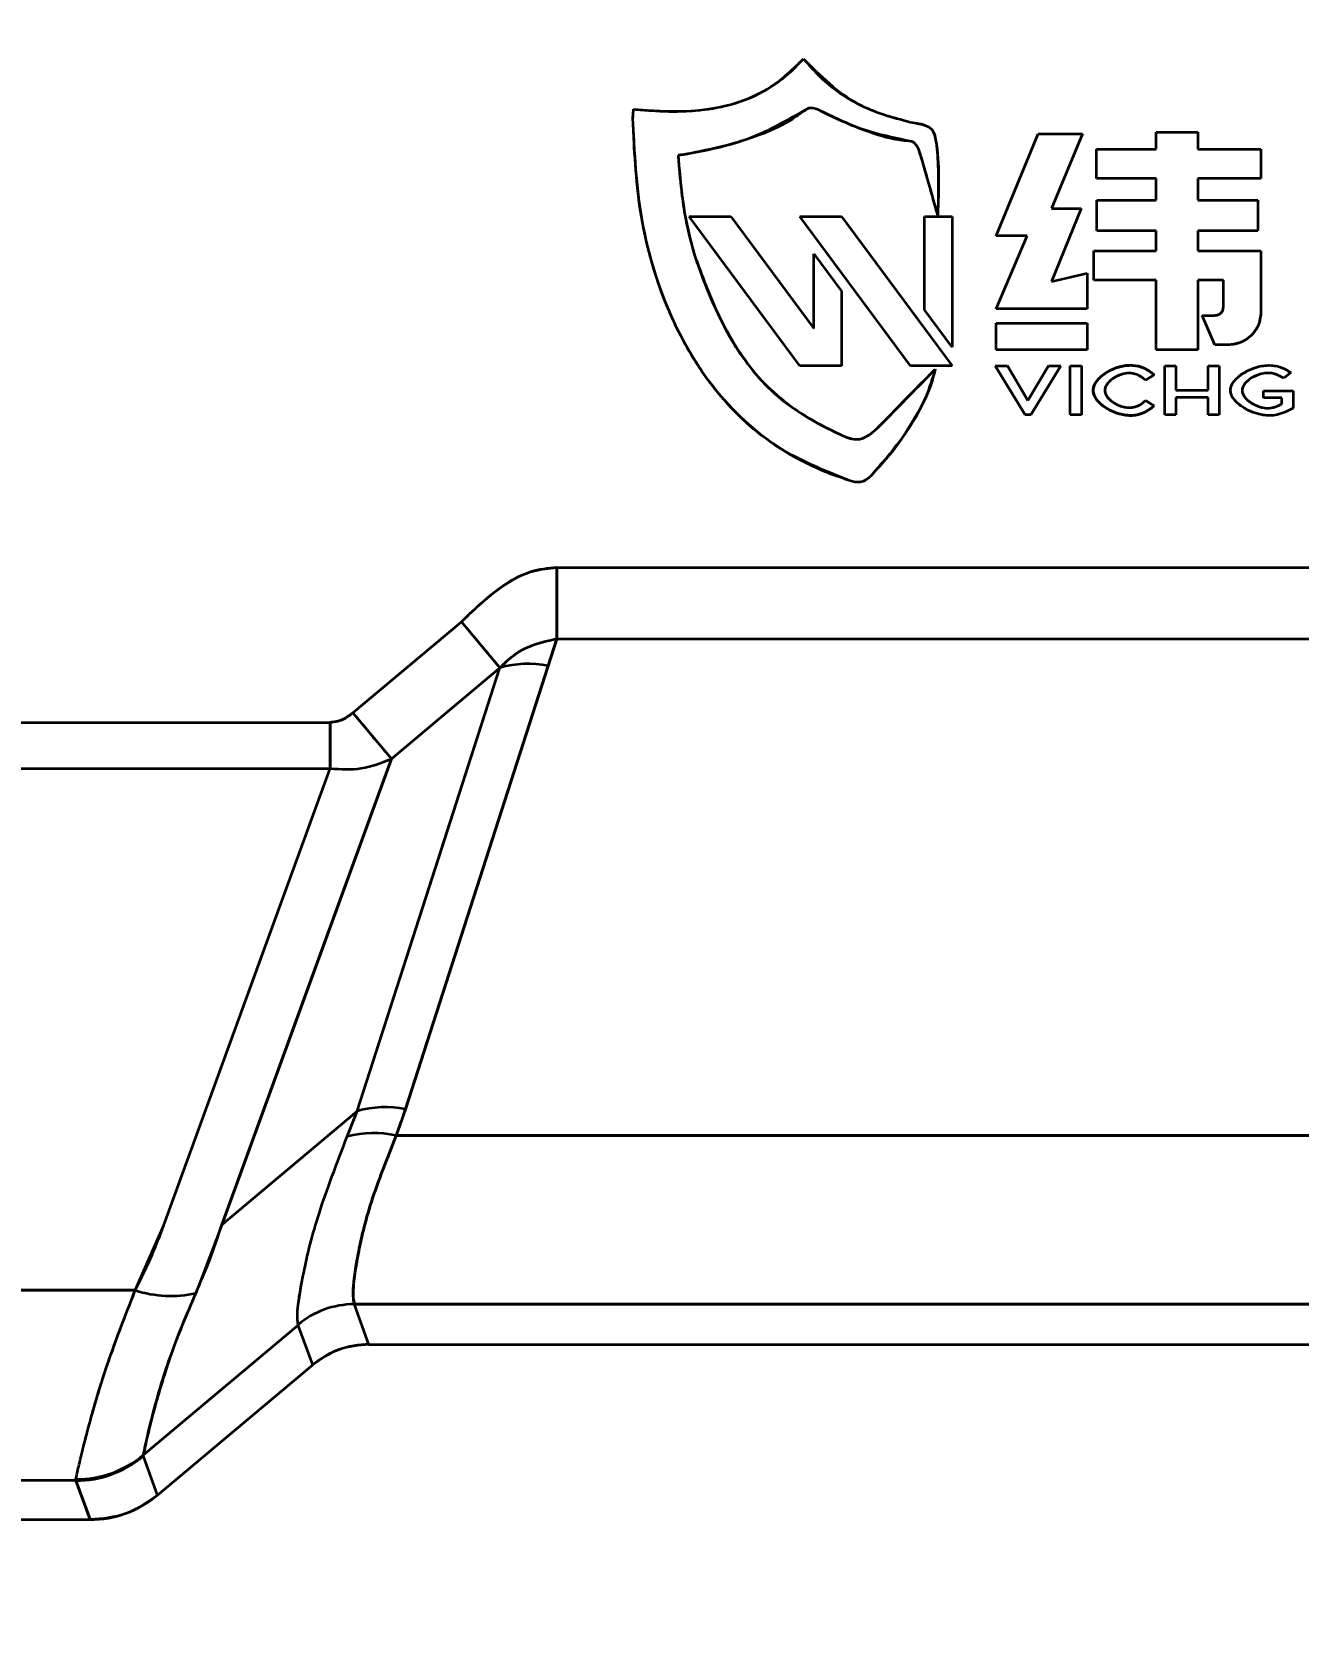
# Model space of a CAD drawing. Header units: millimetres. Extents: x 0 to 420, y 0 to 297.
# Drawn here: x 327.0758 to 327.4371, y 150.7741 to 151.2288 of the extents above; entities that cross this region are included whole.
import ezdxf

# ---------------------------------------------------------------- set-up
doc = ezdxf.new("R2010")
doc.units = ezdxf.units.MM
doc.layers.add('尺寸线层', color=150, linetype='Continuous')
doc.styles.add('SLDTEXTSTYLE2', font='TXT', dxfattribs={"width": 0.7})
doc.dimstyles.new('SLDDIMSTYLE0', dxfattribs={"dimtxt": 3.5, "dimasz": 3.302, "dimexe": 0, "dimexo": 0.0625, "dimgap": 0.875, "dimtad": 1, "dimdec": 1, "dimlfac": 100, "dimrnd": 1e-09, "dimzin": 12, "dimdsep": 46, "dimtxsty": 'SLDTEXTSTYLE2', "dimsah": 1, "dimcen": 0.09, "dimadec": 0, "dimazin": 3, "dimtfac": 1, "dimtdec": 3, "dimtofl": 0, "dimtmove": 0, "dimatfit": 3, "dimfxl": 0, "dimfrac": 2, "dimtolj": 1, "dimtzin": 12, "dimarcsym": 0})

# ---------------------------------------------------------------- blocks, each defined once
blk = doc.blocks.new('_D')
at = {"layer": '尺寸线层'}
for p, q in [((291.9430704990633, 202.6412401847514), (364.6875843856807, 202.6412401847514)), ((363.6875843856807, 202.6412401847514), (363.6875843856807, 128.5801564336398)), ((326.1166692680779, 128.5801564336398), (364.6875843856807, 128.5801564336398))]:
    blk.add_line(p, q, dxfattribs=at)
for points in [[(363.6875843856807, 202.6412401847514), (363.1795843856808, 199.3392401847514), (364.1955843856807, 199.3392401847514)], [(363.6875843856807, 128.5801564336398), (364.1955843856807, 131.8821564336398), (363.1795843856808, 131.8821564336398)]]:
    blk.add_solid(points, dxfattribs=at)
at = {"layer": '尺寸线层', "insert": (359.1758470636482, 158.5376325069208), "char_height": 3.5, "attachment_point": 1, "rotation": 90.00000000000041, "style": 'SLDTEXTSTYLE2'}
blk.add_mtext('7406.11', dxfattribs=at)

msp = doc.modelspace()

# ---------------------------------------------------------------- linework, layer by layer
at = {"color": 7, "linetype": 'Continuous', "lineweight": 35}
for p, q in [((327.3509082506001, 151.1705771548542), (327.3629118506001, 151.1996439548542)), ((327.3509082506001, 151.1705771548542), (327.3629118506001, 151.1996439548542)), ((327.3629118506001, 151.1996439548542), (327.3755162506001, 151.1996439548542)), ((327.3629118506001, 151.1996439548542), (327.3755162506001, 151.1996439548542)), ((327.3755162506001, 151.1996439548542), (327.3666848506001, 151.1783799548542)), ((327.3755162506001, 151.1996439548542), (327.3666848506001, 151.1783799548542)), ((327.3965228506, 151.2001583548542), (327.4084410506001, 151.2001583548542)), ((327.3965228506, 151.1952707548542), (327.3965228506, 151.2001583548542)), ((327.3965228506, 151.2001583548542), (327.4084410506001, 151.2001583548542)), ((327.3965228506, 151.1952707548542), (327.3965228506, 151.2001583548542)), ((327.4084410506001, 151.2001583548542), (327.4084410506001, 151.1952707548542)), ((327.4084410506001, 151.2001583548542), (327.4084410506001, 151.1952707548542)), ((327.3795460506, 151.1952707548542), (327.3965228506, 151.1952707548542)), ((327.3795460506, 151.1868683548542), (327.3795460506, 151.1952707548542)), ((327.3795460506001, 151.1868683548542), (327.3795460506001, 151.1952707548542)), ((327.3795460506001, 151.1952707548542), (327.3965228506, 151.1952707548542)), ((327.4084410506001, 151.1952707548542), (327.4264470506001, 151.1952707548542)), ((327.4084410506001, 151.1952707548542), (327.4264470506001, 151.1952707548542)), ((327.4264470506001, 151.1952707548542), (327.4264470506001, 151.1868683548542)), ((327.4264470506001, 151.1952707548542), (327.4264470506001, 151.1868683548542)), ((327.3965228506, 151.1868683548542), (327.3795460506, 151.1868683548542)), ((327.3965228506, 151.1868683548542), (327.3795460506001, 151.1868683548542)), ((327.3965228506, 151.1807707548542), (327.3965228506, 151.1868683548542)), ((327.3965228506, 151.1807707548542), (327.3965228506, 151.1868683548542)), ((327.4084410506001, 151.1868683548542), (327.4084410506001, 151.1807707548542)), ((327.4264470506001, 151.1868683548542), (327.4084410506001, 151.1868683548542)), ((327.4084410506001, 151.1868683548542), (327.4084410506001, 151.1807707548542)), ((327.4264470506001, 151.1868683548542), (327.4084410506001, 151.1868683548542)), ((327.3796314506001, 151.1807707548542), (327.3965228506, 151.1807707548542)), ((327.3796314506001, 151.1720249548542), (327.3796314506001, 151.1807707548542)), ((327.3796314506001, 151.1807707548542), (327.3965228506, 151.1807707548542)), ((327.3796314506001, 151.1720249548542), (327.3796314506001, 151.1807707548542)), ((327.4084410506001, 151.1807707548542), (327.4255896506001, 151.1807707548542)), ((327.4084410506001, 151.1807707548542), (327.4255896506001, 151.1807707548542)), ((327.4255896506001, 151.1807707548542), (327.4255896506001, 151.1720249548542)), ((327.4255896506001, 151.1807707548542), (327.4255896506001, 151.1720249548542)), ((327.2633666506, 151.1760393548542), (327.2752066506001, 151.1760393548542)), ((327.2949390506001, 151.1334659548542), (327.2633666506, 151.1760393548542)), ((327.2633666506, 151.1760393548542), (327.2752066506001, 151.1760393548542)), ((327.2949390506001, 151.1334659548542), (327.2633666506, 151.1760393548542)), ((327.2752066506001, 151.1760393548542), (327.2988862506, 151.1441091548542)), ((327.2752066506001, 151.1760393548542), (327.2988862506, 151.1441091548542)), ((327.2949390506001, 151.1760393548542), (327.3067792506001, 151.1760393548542)), ((327.3265130506001, 151.1334659548542), (327.2949390506001, 151.1760393548542)), ((327.2949390506001, 151.1760393548542), (327.3067792506001, 151.1760393548542)), ((327.3265130506001, 151.1334659548542), (327.2949390506001, 151.1760393548542)), ((327.3067792506001, 151.1760393548542), (327.3383522506001, 151.1334659548542)), ((327.3067792506001, 151.1760393548542), (327.3383522506001, 151.1334659548542)), ((327.3304598506001, 151.1760393548542), (327.3383522506001, 151.1760393548542)), ((327.3304598506001, 151.1494309548542), (327.3304598506001, 151.1760393548542)), ((327.3304598506001, 151.1760393548542), (327.3383522506001, 151.1760393548542)), ((327.3304598506001, 151.1494309548542), (327.3304598506001, 151.1760393548542)), ((327.3383522506001, 151.1760393548542), (327.3383522506001, 151.1387877548542)), ((327.3383522506001, 151.1760393548542), (327.3383522506001, 151.1387877548542)), ((327.3751734506001, 151.1783799548542), (327.3666848506001, 151.1575263548542)), ((327.3666848506001, 151.1783799548542), (327.3693426506001, 151.1783799548542)), ((327.3751734506001, 151.1783799548542), (327.3666848506001, 151.1575263548542)), ((327.3666848506001, 151.1783799548542), (327.3751734506001, 151.1783799548542)), ((327.3693426506001, 151.1783799548542), (327.3751734506001, 151.1783799548542)), ((327.3597394506, 151.1705771548542), (327.3509082506001, 151.1705771548542)), ((327.3509082506001, 151.1497235548542), (327.3597394506, 151.1705771548542)), ((327.3597394506, 151.1705771548542), (327.3509082506001, 151.1705771548542)), ((327.3509082506001, 151.1497235548542), (327.3597394506, 151.1705771548542)), ((327.3965228506, 151.1720249548542), (327.3796314506001, 151.1720249548542)), ((327.3965228506, 151.1720249548542), (327.3796314506001, 151.1720249548542)), ((327.3965228506, 151.1662707548542), (327.3965228506, 151.1720249548542)), ((327.3965228506, 151.1662707548542), (327.3965228506, 151.1720249548542)), ((327.4084410506001, 151.1720249548542), (327.4084410506001, 151.1662707548542)), ((327.4255896506001, 151.1720249548542), (327.4084410506001, 151.1720249548542)), ((327.4084410506001, 151.1720249548542), (327.4084410506001, 151.1662707548542)), ((327.4255896506001, 151.1720249548542), (327.4084410506001, 151.1720249548542)), ((327.2988862506, 151.1653957548542), (327.3067792506001, 151.1547529548542)), ((327.2988862506, 151.1441091548542), (327.2988862506, 151.1653957548542)), ((327.2988862506, 151.1653957548542), (327.3067792506001, 151.1547529548542)), ((327.2988862506, 151.1441091548542), (327.2988862506, 151.1653957548542)), ((327.3787740506, 151.1662707548542), (327.3965228506, 151.1662707548542)), ((327.3787740506, 151.1578679548542), (327.3787740506, 151.1662707548542)), ((327.3787740506, 151.1662707548542), (327.3965228506, 151.1662707548542)), ((327.3787740506, 151.1578679548542), (327.3787740506, 151.1662707548542)), ((327.4084410506001, 151.1662707548542), (327.4157292506001, 151.1662707548542)), ((327.4084410506001, 151.1662707548542), (327.4264470506001, 151.1662707548542)), ((327.4157292506001, 151.1662707548542), (327.4264470506001, 151.1662707548542)), ((327.4264470506001, 151.1662707548542), (327.4264470506001, 151.1578679548542)), ((327.4264470506001, 151.1662707548542), (327.4264470506001, 151.1487985548542)), ((327.3666848506001, 151.1575263548542), (327.3768882506001, 151.1599171548542)), ((327.3666848506001, 151.1575263548542), (327.3768882506001, 151.1599171548542)), ((327.3768882506001, 151.1599171548542), (327.3768882506001, 151.1497235548542)), ((327.3768882506001, 151.1599171548542), (327.3768882506001, 151.1497235548542)), ((327.3965228506, 151.1578679548542), (327.3787740506, 151.1578679548542)), ((327.3965228506, 151.1578679548542), (327.3787740506, 151.1578679548542)), ((327.3965228506, 151.1379951548542), (327.3965228506, 151.1578679548542)), ((327.3965228506, 151.1379951548542), (327.3965228506, 151.1578679548542)), ((327.4084410506001, 151.1578679548542), (327.4084410506001, 151.1379951548542)), ((327.4157292506001, 151.1578679548542), (327.4084410506001, 151.1578679548542)), ((327.4084410506001, 151.1578679548542), (327.4084410506001, 151.1379951548542)), ((327.4157292506001, 151.1578679548542), (327.4084410506001, 151.1578679548542)), ((327.4157292506001, 151.1502561548542), (327.4157292506001, 151.1578679548542)), ((327.4157292506001, 151.1502561548542), (327.4157292506001, 151.1578679548542)), ((327.4264470506001, 151.1578679548542), (327.4264470506001, 151.1487985548542)), ((327.3067792506001, 151.1547529548542), (327.3067792506001, 151.1334659548542)), ((327.3067792506001, 151.1547529548542), (327.3067792506001, 151.1334659548542)), ((327.3383522506001, 151.1387877548542), (327.3304598506001, 151.1494309548542)), ((327.3383522506001, 151.1387877548542), (327.3304598506001, 151.1494309548542)), ((327.3768882506001, 151.1497235548542), (327.3509082506001, 151.1497235548542)), ((327.3768882506001, 151.1497235548542), (327.3509082506001, 151.1497235548542)), ((327.4096412506001, 151.1478555548541), (327.4130708506, 151.1478555548541)), ((327.4133280506001, 151.1394527548541), (327.4096412506001, 151.1478555548541)), ((327.4096412506001, 151.1478555548541), (327.4130708506, 151.1478555548542)), ((327.4133280506001, 151.1394527548542), (327.4096412506001, 151.1478555548541)), ((327.3509036506001, 151.1456397548542), (327.3768836506001, 151.1456397548542)), ((327.3509036506001, 151.1380087548542), (327.3509036506001, 151.1456397548542)), ((327.3509036506001, 151.1456397548542), (327.3768836506001, 151.1456397548542)), ((327.3509036506001, 151.1380087548542), (327.3509036506001, 151.1456397548542)), ((327.3768836506001, 151.1456397548542), (327.3768836506001, 151.1380087548542)), ((327.3768836506001, 151.1456397548542), (327.3768836506001, 151.1380087548542)), ((327.3768836506001, 151.1380087548542), (327.3509036506001, 151.1380087548542)), ((327.3768836506001, 151.1380087548542), (327.3509036506001, 151.1380087548542)), ((327.4084410506001, 151.1379951548542), (327.3965228506, 151.1379951548542)), ((327.4084410506001, 151.1379951548542), (327.3965228506, 151.1379951548542)), ((327.4171012506001, 151.1394527548541), (327.4133280506001, 151.1394527548541)), ((327.4171012506001, 151.1394527548542), (327.4133280506001, 151.1394527548542)), ((327.3067792506001, 151.1334659548542), (327.2949390506001, 151.1334659548542)), ((327.3067792506001, 151.1334659548542), (327.2949390506001, 151.1334659548542)), ((327.3383522506001, 151.1334659548542), (327.3265130506001, 151.1334659548542)), ((327.3383522506001, 151.1334659548542), (327.3265130506001, 151.1334659548542)), ((327.3506016506001, 151.1334361548542), (327.3541210506001, 151.1334361548542)), ((327.3592156506, 151.1194811548542), (327.3506016506001, 151.1334361548542)), ((327.3506016506001, 151.1334361548542), (327.3541210506001, 151.1334361548542)), ((327.3592156506, 151.1194811548542), (327.3506016506001, 151.1334361548542)), ((327.3541210506001, 151.1334361548542), (327.3599774506001, 151.1235201548542)), ((327.3541210506001, 151.1334361548542), (327.3599774506001, 151.1235201548542)), ((327.3599774506001, 151.1235201548542), (327.3658604506001, 151.1334361548542)), ((327.3599774506001, 151.1235201548542), (327.3658604506001, 151.1334361548542)), ((327.3693796506001, 151.1334361548542), (327.3607652506001, 151.1194811548542)), ((327.3693796506001, 151.1334361548542), (327.3607652506001, 151.1194811548542)), ((327.3658604506001, 151.1334361548542), (327.3693796506001, 151.1334361548542)), ((327.3658604506001, 151.1334361548542), (327.3693796506001, 151.1334361548542)), ((327.3720094506001, 151.1334361548542), (327.3752656506001, 151.1334361548542)), ((327.3720094506001, 151.1194811548542), (327.3720094506001, 151.1334361548542)), ((327.3720094506001, 151.1334361548542), (327.3752656506001, 151.1334361548542)), ((327.3720094506001, 151.1194811548542), (327.3720094506001, 151.1334361548542)), ((327.3752656506001, 151.1334361548542), (327.3752656506001, 151.1194811548542)), ((327.3752656506001, 151.1334361548542), (327.3752656506001, 151.1194811548542)), ((327.3989844506, 151.1334361548542), (327.4021358506001, 151.1334361548542)), ((327.3989844506, 151.1194811548542), (327.3989844506, 151.1334361548542)), ((327.3989844506, 151.1334361548542), (327.4021358506001, 151.1334361548542)), ((327.3989844506, 151.1194811548542), (327.3989844506, 151.1334361548542)), ((327.4021358506001, 151.1334361548542), (327.4021358506001, 151.1265071548542)), ((327.4021358506001, 151.1334361548542), (327.4021358506001, 151.1265071548542)), ((327.4113536506001, 151.1334361548542), (327.4145046506001, 151.1334361548542)), ((327.4113536506001, 151.1265071548542), (327.4113536506001, 151.1334361548542)), ((327.4113536506001, 151.1334361548542), (327.4145046506001, 151.1334361548542)), ((327.4113536506001, 151.1265071548542), (327.4113536506001, 151.1334361548542)), ((327.4145046506001, 151.1334361548542), (327.4145046506001, 151.1194811548542)), ((327.4145046506001, 151.1334361548542), (327.4145046506001, 151.1194811548542)), ((327.3959618506, 151.1309019548542), (327.3934668506001, 151.1293563548542)), ((327.3959618506001, 151.1309019548542), (327.3934668506001, 151.1293563548542)), ((327.4349678506001, 151.1315553548542), (327.4329448506001, 151.1298927548542)), ((327.4349678506001, 151.1315553548542), (327.4329448506001, 151.1298927548542)), ((327.4021358506001, 151.1265071548542), (327.4113536506001, 151.1265071548542)), ((327.4021358506001, 151.1265071548542), (327.4113536506001, 151.1265071548542)), ((327.4021358506001, 151.1244491548542), (327.4021358506001, 151.1194811548542)), ((327.4113536506001, 151.1244491548542), (327.4021358506001, 151.1244491548542)), ((327.4021358506001, 151.1244491548542), (327.4021358506001, 151.1194811548542)), ((327.4113536506001, 151.1244491548542), (327.4021358506001, 151.1244491548542)), ((327.4113536506001, 151.1194811548542), (327.4113536506001, 151.1244491548542)), ((327.4113536506001, 151.1194811548542), (327.4113536506001, 151.1244491548542)), ((327.4271930506001, 151.1263493548542), (327.4356500506, 151.1263493548542)), ((327.4271930506001, 151.1243489548542), (327.4271930506001, 151.1263493548542)), ((327.4271930506001, 151.1263493548542), (327.4356500506001, 151.1263493548542)), ((327.4271930506001, 151.1243489548542), (327.4271930506001, 151.1263493548542)), ((327.4323934506, 151.1243489548542), (327.4271930506001, 151.1243489548542)), ((327.4323934506, 151.1243489548542), (327.4271930506001, 151.1243489548542)), ((327.4323934506, 151.1225687548542), (327.4323934506, 151.1243489548542)), ((327.4323934506, 151.1225687548542), (327.4323934506, 151.1243489548542)), ((327.4356500506, 151.1263493548542), (327.4356500506, 151.1213815548542)), ((327.4356500506001, 151.1263493548542), (327.4356500506001, 151.1213815548542)), ((327.3607652506001, 151.1194811548542), (327.3592156506, 151.1194811548542)), ((327.3607652506001, 151.1194811548542), (327.3592156506, 151.1194811548542)), ((327.3752656506001, 151.1194811548542), (327.3720094506001, 151.1194811548542)), ((327.3752656506001, 151.1194811548542), (327.3720094506001, 151.1194811548542)), ((327.3934668506001, 151.1235377548542), (327.3959618506, 151.1219951548542)), ((327.3934668506001, 151.1235377548542), (327.3959618506, 151.1219951548542)), ((327.4021358506001, 151.1194811548542), (327.3989844506, 151.1194811548542)), ((327.4021358506001, 151.1194811548542), (327.3989844506, 151.1194811548542)), ((327.4145046506001, 151.1194811548542), (327.4113536506001, 151.1194811548542)), ((327.4145046506001, 151.1194811548542), (327.4113536506001, 151.1194811548542)), ((327.225543205248, 151.0555732540792), (327.2255432052481, 151.0759033089815)), ((327.2255432052481, 151.0759033089815), (327.5310671587822, 151.0759033089805)), ((327.225543205248, 151.0759033089815), (327.225543205248, 151.0555732487632)), ((327.225543205248, 151.0759033089815), (327.5310671587823, 151.0759033089805)), ((327.1673736317447, 151.0344160320188), (327.1983395336114, 151.0603995081496)), ((327.1673736317441, 151.0344160320196), (327.1983395299965, 151.0603995051195)), ((327.2093294107292, 151.0473022969422), (327.1983395299965, 151.0603995051195)), ((327.223066716086, 151.0478725038506), (327.225543205248, 151.0555732540792)), ((327.2255432087848, 151.055573254077), (327.2230667160882, 151.0478725038502)), ((327.225543205248, 151.0555732540792), (327.5310671587822, 151.0555732540782)), ((327.225543205248, 151.0555732487632), (327.5310671587717, 151.0555732487622)), ((327.16864446349, 150.9207907488655), (327.209329409221, 151.0473022959677)), ((327.1783635079993, 151.021318625062), (327.2093294091601, 151.0473022960403)), ((327.1823817881827, 150.9213609537877), (327.223066716086, 151.0478725038506)), ((327.2230667160882, 151.0478725038502), (327.1823817881827, 150.9213609537877)), ((327.167373631744, 151.0344160320195), (327.1783635976584, 151.021318700295)), ((326.9544467732753, 151.0317135741734), (327.1609109175423, 151.0317135754606)), ((326.9544467732753, 151.031713574213), (327.1609109217278, 151.0317135754605)), ((327.1609104574105, 151.0317135754904), (327.1609096011501, 151.0185295092074)), ((327.1609109385486, 151.0185295091426), (327.1609109384701, 151.0317135754605)), ((327.1783635083144, 151.0213186246865), (327.1299596438414, 150.8883303309662)), ((326.9544467733286, 151.0185293870792), (327.1609109385486, 151.0185295091427)), ((326.9544467732964, 151.0185293870916), (327.1609109385486, 151.0185295091426)), ((327.1134748498478, 150.8881998577821), (327.1609109385486, 151.0185295086884)), ((327.1299596426646, 150.8883303323687), (327.1686444632822, 150.9207907490607)), ((327.1299596438414, 150.8883303309662), (327.16864446349, 150.9207907488655)), ((327.1657610924755, 150.91352211588), (327.1686444632838, 150.9207907490633)), ((327.1823817881827, 150.9213609537877), (327.1797371937927, 150.9138077580336)), ((327.5768731702381, 150.9138077580342), (327.1797371937927, 150.9138077580338)), ((327.1797371937927, 150.9138077580336), (327.5768731702383, 150.9138077580333)), ((327.1052905826658, 150.869635784218), (327.1134748498478, 150.8881998577821)), ((327.129959642663, 150.8883303323705), (327.1225607534006, 150.868830275857)), ((327.1052905807803, 150.8696357883686), (326.8529246929704, 150.8696357828359)), ((326.8529246941814, 150.8696357854077), (327.1052905826658, 150.869635784218)), ((327.5888166652681, 150.8656636023271), (327.1677936987625, 150.8656636023271)), ((327.1677936987625, 150.865663602327), (327.5888166652681, 150.865663602327)), ((327.1719796472879, 150.854188179107), (327.1678373261688, 150.8655691128457)), ((327.1719796472879, 150.854188179107), (327.1678373261789, 150.8655691128236)), ((327.1076131016952, 150.8226597064952), (327.1517896588786, 150.8597282396227)), ((327.1076131016953, 150.8226597064951), (327.151789658959, 150.8597282394018)), ((327.1517896588947, 150.8597282395785), (327.1517518999163, 150.8598157353838)), ((327.1559319799977, 150.848347305884), (327.1517896588786, 150.8597282396227)), ((327.1559319799977, 150.848347305884), (327.1517896588947, 150.8597282395785)), ((327.1719796472879, 150.854188179107), (327.5846307167428, 150.854188179107)), ((327.1719796472879, 150.854188179107), (327.5846307167429, 150.854188179107)), ((327.1116582399922, 150.8111972269746), (327.1559319799977, 150.8483473058839)), ((327.1116582399923, 150.8111972269746), (327.1559319799977, 150.848347305884)), ((327.1116582399922, 150.8111972269746), (327.1076034748033, 150.8223376027722)), ((327.1116582399923, 150.8111972269746), (327.1076034748034, 150.8223376027722)), ((327.0883462740551, 150.8153285549046), (326.8529246897707, 150.8153285553014)), ((327.0883462740551, 150.8153285549046), (326.8529246897707, 150.8153285552949)), ((327.0883462740551, 150.8153285549047), (327.0883559009756, 150.8157249902559)), ((327.092401039244, 150.804188179107), (327.0883462740551, 150.8153285549046)), ((327.0883462740551, 150.8153285549047), (327.092401039244, 150.804188179107)), ((326.8183051820154, 150.804188179107), (327.092401039244, 150.804188179107)), ((326.8183051820473, 150.804188179107), (327.092401039244, 150.804188179107))]:
    msp.add_line(p, q, dxfattribs=at)
at = {"color": 7, "linetype": 'Continuous', "lineweight": 35, "flags": 128}
for points in [[(327.1686444632822, 150.9207907490607), (327.191961981164, 150.9932975930074), (327.2093294107292, 151.0473022969422)], [(327.1783635079987, 151.0213186250628), (327.1957482738625, 151.0359064098984), (327.2093294107292, 151.0473022969422)], [(327.1299596426646, 150.8883303323687), (327.1564953155756, 150.9612365110904), (327.1783635079987, 151.0213186250628)], [(327.1134748535296, 150.8881998611923), (327.1395504967547, 150.959842097953), (327.1609109385486, 151.0185295091427)]]:
    msp.add_lwpolyline(points, dxfattribs=at)
at = {"color": 7, "linetype": 'Continuous', "lineweight": 35}
for centre, radius, start, end in [((327.2174161410024, 151.0182417568477), 0.03016471730448999, 79.20333740837002, 105.5503914538795), ((327.2174161577465, 151.0182413268204), 0.03016513652784626, 79.20352812056387, 105.5501997916279), ((327.1767312035378, 150.8917300221567), 0.03016490040007283, 79.20339172684355, 105.5503112651314), ((327.1767312035392, 150.8917300221599), 0.03016490039950634, 79.20339172763626, 105.5503112714864), ((327.1733290628918, 150.8852902127748), 0.02922865937563966, 77.33552193251015, 105.0061628209097), ((327.1733290629006, 150.8852902127119), 0.02922865944105454, 77.33552197469214, 105.0061628019942), ((327.1154108901219, 150.9010761853195), 0.03302906633737574, 252.1572181846265, 282.5018921513671), ((327.1154108901833, 150.9010761841773), 0.03302906518959785, 252.157220887796, 282.5018925043747), ((327.167834455408, 150.8406250300891), 0.02503860540541453, 90.09326336895893, 129.9643132692794), ((327.1678344554059, 150.840625030092), 0.02503860540583683, 90.09326336843715, 129.9643132681192), ((327.0883155277734, 150.8453719156617), 0.03004337648995611, 270.0586363017161, 309.9413636988564), ((327.0883155277732, 150.8453719156627), 0.03004337649086477, 270.0586363020396, 309.9413636979709), ((327.0884297261798, 150.8457252615128), 0.03000036204699974, 269.8590058279747, 309.7499353156695), ((327.0884297261643, 150.8457252614682), 0.03000036204741739, 269.8590058347074, 309.7499353815697)]:
    msp.add_arc(centre, radius, start, end, dxfattribs=at)
for centre, major_axis, ratio, start_param, end_param in [((327.1720046048291, 150.829153870457), (-0.00856379111331762, 0.02352882270869827), 0.9984484056197344, 5.934618220083846, 6.631752394272622), ((327.0923710901945, 150.8342293494869), (-0.01027654933591293, 0.02823458725040951), 0.9984484056227219, 2.793025566495297, 3.490159740682992)]:
    msp.add_ellipse(centre, major_axis=major_axis, ratio=ratio, start_param=start_param, end_param=end_param, dxfattribs=at)
for points, knots in [([(327.2474680506, 151.2066913548542), (327.2524739644734, 151.2063188350516), (327.2622296743945, 151.2055928546959), (327.2757157005994, 151.2076137653939), (327.2873969415426, 151.2127444311117), (327.2930152729092, 151.2182091175318), (327.2959384506001, 151.2210523548542)], [0, 0, 0, 0, 0.2855557748454131, 0.5565016450896475, 0.7692509728558591, 1, 1, 1, 1]), ([(327.2474680506, 151.2066913548542), (327.2491267927178, 151.2065431469991), (327.2574667559593, 151.2057979750699), (327.2684350843588, 151.2060285749221), (327.2816551126886, 151.2098987184235), (327.2897688361014, 151.2146333803274), (327.2944637341229, 151.2195180341112), (327.2959384506001, 151.2210523548542)], [0, 0, 0, 0, 0.09505925512919348, 0.4779469243949137, 0.6140314077054327, 0.8787632361514834, 1, 1, 1, 1]), ([(327.2959384506001, 151.2210523548542), (327.3007872653519, 151.2162117686258), (327.309451780917, 151.2075619568951), (327.3212143995073, 151.2044072378407), (327.3263944506001, 151.2030179548542)], [0, 0, 0, 0, 0.5596175245334057, 0.9999999999999999, 0.9999999999999999, 0.9999999999999999, 0.9999999999999999]), ([(327.2959384506001, 151.2210523548542), (327.2970332401568, 151.2197950526124), (327.3018533133991, 151.2142594783499), (327.3118488786907, 151.2069393852767), (327.3218752779254, 151.2042363064818), (327.3263944506001, 151.2030179548542)], [0, 0, 0, 0, 0.1389855596987307, 0.6119172157353502, 1, 1, 1, 1]), ([(327.2472876506001, 151.2042211548542), (327.2473077534093, 151.2046115718683), (327.2473502165387, 151.2054362490576), (327.2474274047017, 151.2062584163471), (327.2474680506, 151.2066913548542)], [0, 0, 0, 0, 0.4734179860385073, 1, 1, 1, 1]), ([(327.2472876506001, 151.2042211548542), (327.2472928614605, 151.2044296707751), (327.2473032793328, 151.2048465486144), (327.2473831452106, 151.2056687990559), (327.2474342175136, 151.2062838869778), (327.2474680506, 151.2066913548542)], [0, 0, 0, 0, 0.2525012040554744, 0.5048159195966945, 1, 1, 1, 1]), ([(327.2969078506001, 151.2067347548542), (327.2909974860843, 151.2033382034906), (327.2804336937412, 151.1972674335422), (327.2684939812992, 151.1949762416489), (327.2632344506001, 151.1939669548542)], [0, 0, 0, 0, 0.5594926825366412, 1, 1, 1, 1]), ([(327.2969078506001, 151.2067347548542), (327.295553662817, 151.2057563477246), (327.2917169534338, 151.2029843069033), (327.2846514863123, 151.1995918603679), (327.2747036271392, 151.1963710456531), (327.2674734642919, 151.1948555080801), (327.2632344506, 151.1939669548542)], [0, 0, 0, 0, 0.1378220031759569, 0.3904797985821272, 0.6426409012081791, 0.9999999999999999, 0.9999999999999999, 0.9999999999999999, 0.9999999999999999]), ([(327.3000282506001, 151.2065883548542), (327.2994165011991, 151.2067822548337), (327.2985767056276, 151.2070484362863), (327.2974767418368, 151.2070198828368), (327.2970848570707, 151.2068234704023), (327.2969078506001, 151.2067347548542)], [0, 0, 0, 0, 0.5952901590237656, 0.8172007008716654, 1, 1, 1, 1]), ([(327.3000282506001, 151.2065883548542), (327.2995505111159, 151.2067530114889), (327.2988127820972, 151.207007275542), (327.2978575977724, 151.2070321815314), (327.297277530709, 151.2069521173103), (327.2970155788756, 151.206798096327), (327.2969078506001, 151.2067347548542)], [0, 0, 0, 0, 0.4659208419548583, 0.7194785797240814, 0.8846349404234358, 1, 1, 1, 1]), ([(327.3266698506001, 151.1974957548542), (327.3214779535131, 151.1985598757947), (327.3121987524539, 151.2004617224594), (327.303749832304, 151.2047149100858), (327.3000282506001, 151.2065883548542)], [0, 0, 0, 0, 0.5595198394693985, 1, 1, 1, 1]), ([(327.3266698506001, 151.1974957548542), (327.3250067044989, 151.1976780681715), (327.3202902641652, 151.1981950822103), (327.3112616358359, 151.2011899003163), (327.3042633585633, 151.2045530789937), (327.3000282506001, 151.2065883548542)], [0, 0, 0, 0, 0.1770015646603912, 0.5019506813751629, 1, 1, 1, 1]), ([(327.3092172506001, 151.1006545548542), (327.3017157170024, 151.1036614483803), (327.2869484522016, 151.1095807170673), (327.2695706320479, 151.1265775693885), (327.2566923388461, 151.1485693919257), (327.2487070011292, 151.1750689107674), (327.2477636852301, 151.1944438113121), (327.2472876506001, 151.2042211548542)], [0, 0, 0, 0, 0.1859410244758541, 0.3660371989342337, 0.5510224673513531, 0.7734281231932285, 0.9999999999999999, 0.9999999999999999, 0.9999999999999999, 0.9999999999999999]), ([(327.3092172506001, 151.1006545548542), (327.307637787379, 151.101187703331), (327.2996959220985, 151.1038684833081), (327.284462428967, 151.1117626677136), (327.2704270146451, 151.1260118611338), (327.2613420743404, 151.1406815260191), (327.2559406094555, 151.1525392517022), (327.2519822290661, 151.1649288427738), (327.2482376406291, 151.1821028137149), (327.2476695608559, 151.1953292496066), (327.2472876506001, 151.2042211548542)], [0, 0, 0, 0, 0.03864957651116947, 0.1943380040222794, 0.3927058744127381, 0.4931491085651703, 0.5935435896083179, 0.6938955134044796, 0.7942112211509235, 1, 1, 1, 1]), ([(327.3263944506001, 151.2030179548542), (327.3272554191232, 151.2028517825771), (327.3287441085196, 151.2025644562692), (327.3306895410376, 151.2021223940887), (327.3321565211616, 151.2014322263398), (327.3332974575688, 151.1998781815618), (327.3338143817215, 151.1972028958528), (327.3345825684579, 151.1893037732349), (327.3343965567683, 151.182242518215), (327.3342446506001, 151.1764759548542)], [0, 0, 0, 0, 0.08410120775521807, 0.145418296791444, 0.1917573476863539, 0.2357161741461063, 0.324460417514514, 0.4483216093725158, 1, 1, 1, 1]), ([(327.3263944506001, 151.2030179548542), (327.3280708275459, 151.2027924941134), (327.3301345206033, 151.2025149421186), (327.3322880125829, 151.2012730557311), (327.3332236364329, 151.1999470404846), (327.334264680903, 151.1952813104947), (327.334649385752, 151.1873028806721), (327.3343812160097, 151.1801291674605), (327.3342446506001, 151.1764759548542)], [0, 0, 0, 0, 0.1600249994269253, 0.1969977463204285, 0.2341950167577372, 0.311686202534294, 0.6494762798757269, 0.9999999999999999, 0.9999999999999999, 0.9999999999999999, 0.9999999999999999]), ([(327.3289560506001, 151.1948837548542), (327.3286418666579, 151.1955462241835), (327.3282480929954, 151.1963765116012), (327.3274781588441, 151.1971116872661), (327.3270890699018, 151.1974008999994), (327.3268008857362, 151.1974661061267), (327.3266698506001, 151.1974957548542)], [0, 0, 0, 0, 0.6026539823595393, 0.7553195243800598, 0.8887456590741757, 1, 1, 1, 1]), ([(327.3289560506001, 151.1948837548542), (327.3287522409094, 151.195339521408), (327.3283834931245, 151.1961641284547), (327.3276706030716, 151.1969645352706), (327.3271005517212, 151.1973963217372), (327.3268046763695, 151.1974646285212), (327.3266698506001, 151.1974957548542)], [0, 0, 0, 0, 0.4140445064323778, 0.7491203881800852, 0.8856780852595764, 1, 1, 1, 1]), ([(327.2632344506, 151.1939669548542), (327.2627030045296, 151.1938616711913), (327.2616807495068, 151.1936591543995), (327.2606411750328, 151.1935879444465), (327.2601420506001, 151.1935537548542)], [0, 0, 0, 0, 0.5198762134804283, 1, 1, 1, 1]), ([(327.2632344506, 151.1939669548542), (327.2628253474359, 151.1938876848349), (327.2621102927869, 151.193749132018), (327.2610776466479, 151.193610381244), (327.2604542875308, 151.1935726528072), (327.2601420506001, 151.1935537548542)], [0, 0, 0, 0, 0.400256553009661, 0.699592020215091, 1, 1, 1, 1]), ([(327.2601420506001, 151.1935537548542), (327.2604465108505, 151.1900363263586), (327.2609646743807, 151.1840499844188), (327.2622896373234, 151.1745876717522), (327.2638311358531, 151.1687713291032), (327.2647370506, 151.1653531548542)], [0, 0, 0, 0, 0.370047196668593, 0.6297865204330109, 1, 1, 1, 1]), ([(327.2601420506001, 151.1935537548542), (327.2602845521686, 151.1918933029974), (327.2607121334038, 151.1869110556947), (327.2614764485027, 151.1796786695717), (327.2629625039829, 151.1719358843734), (327.2641447254531, 151.1675504012898), (327.2647370506001, 151.1653531548542)], [0, 0, 0, 0, 0.1746693874668077, 0.5241019672125776, 0.7615621275164025, 1, 1, 1, 1]), ([(327.3342446506001, 151.1764759548542), (327.3332894703717, 151.179916697568), (327.331581676944, 151.1860684976348), (327.3297592028194, 151.1921872579152), (327.3289560506001, 151.1948837548542)], [0, 0, 0, 0, 0.5593066543947365, 1, 1, 1, 1]), ([(327.3342446506001, 151.1764759548542), (327.3337845466455, 151.1780779084108), (327.3328643497367, 151.1812817772236), (327.3311853781366, 151.1874416023586), (327.3298315710367, 151.1919610095439), (327.3289560506001, 151.1948837548542)], [0, 0, 0, 0, 0.2610647571412966, 0.5221232725672961, 1, 1, 1, 1]), ([(327.2647370506, 151.1653531548542), (327.2669882360684, 151.1592070501619), (327.2714229744785, 151.1470994886419), (327.2815485976791, 151.1303066011808), (327.294503720483, 151.1197620485678), (327.3046252328051, 151.1146468712209), (327.3100290819168, 151.1122136685848), (327.3130840461972, 151.1127284893702), (327.3167078405154, 151.115120679984), (327.3211623828626, 151.1199766978739), (327.3272869628605, 151.1262310701674), (327.3314554730431, 151.1304208084539), (327.3335308506001, 151.1325067548542)], [0, 0, 0, 0, 0.1891605191977924, 0.3726380753367879, 0.5601339419249917, 0.6600830937822011, 0.7050879181109445, 0.7252141838935655, 0.7465960133618934, 0.8291294295428537, 0.9149286120127496, 0.9999999999999999, 0.9999999999999999, 0.9999999999999999, 0.9999999999999999]), ([(327.2647370506001, 151.1653531548542), (327.2652769877727, 151.1637766664103), (327.2679826511209, 151.1558767713535), (327.272669461047, 151.1450838418774), (327.2798902353318, 151.1338288908766), (327.288927833283, 151.1233094898964), (327.2992406542639, 151.1172290194321), (327.3076036340663, 151.1132903646596), (327.3102197316023, 151.1124246713373), (327.3123136283289, 151.1125084461193), (327.3153172220517, 151.1139296638474), (327.3222693020035, 151.1209274104361), (327.3286384245469, 151.1274762667446), (327.3335308506001, 151.1325067548541)], [0, 0, 0, 0, 0.0481692285713513, 0.2413794101318951, 0.3378801527919584, 0.4339156149828935, 0.6397005086430428, 0.6757973257321138, 0.7018074123534785, 0.7183687008617283, 0.7348883898386991, 0.796355158854249, 1, 1, 1, 1]), ([(327.4130708506, 151.1478555548541), (327.4134490695155, 151.1478836497427), (327.4141992420118, 151.1479393741178), (327.4151325595276, 151.1485102527342), (327.4156342535137, 151.1493687737201), (327.4156976212668, 151.1499607008066), (327.4157292506001, 151.1502561548542)], [0, 0, 0, 0, 0.2812914877948174, 0.557923279340476, 0.7793421531088149, 1, 1, 1, 1]), ([(327.4130708506, 151.1478555548542), (327.4134380407996, 151.1478834237696), (327.4140543935848, 151.1479302035683), (327.4148502174392, 151.1483144082098), (327.4153851164653, 151.1488947429282), (327.4156783762188, 151.1495797825851), (327.4157142225172, 151.1500563572701), (327.4157292506001, 151.1502561548542)], [0, 0, 0, 0, 0.2727578187461577, 0.4578418527508828, 0.6443532759545364, 0.8508998516300207, 0.9999999999999999, 0.9999999999999999, 0.9999999999999999, 0.9999999999999999]), ([(327.4264470506001, 151.1487985548542), (327.4262766370712, 151.1474247520578), (327.4259358575306, 151.1446775295272), (327.4234040651498, 151.1416284120431), (327.4203347819309, 151.1397838572018), (327.4181790385423, 151.1395631165861), (327.4171012506001, 151.1394527548541)], [0, 0, 0, 0, 0.2796657056733662, 0.5592534311969064, 0.7796438388721584, 1, 1, 1, 1]), ([(327.4264470506001, 151.1487985548542), (327.4263454164001, 151.1477291854035), (327.4261428033893, 151.1455973423403), (327.4244891092653, 151.1428159115044), (327.4221024232781, 151.1407150628433), (327.4194971794755, 151.1396084484034), (327.4177621147553, 151.139495699487), (327.4171012506001, 151.1394527548542)], [0, 0, 0, 0, 0.2182784734511548, 0.4351493763134568, 0.644162561137185, 0.8644660307410301, 1, 1, 1, 1]), ([(327.3959618506, 151.1219951548542), (327.3949905632766, 151.1212653298106), (327.3930641366217, 151.1198178133206), (327.3895363886006, 151.1191170684491), (327.385648020144, 151.1196720262418), (327.3823782150086, 151.1211725653399), (327.3800223235136, 151.1231470325172), (327.3789402710613, 151.1246792235384), (327.3785136278742, 151.1260973720825), (327.3786388136714, 151.1274646284822), (327.3794374949984, 151.1290784234188), (327.3814356645983, 151.1311085355998), (327.3848228496509, 151.132972829699), (327.3888969080264, 151.1338739771964), (327.3926126142333, 151.1331720382619), (327.3947682885195, 151.1319424674871), (327.3957769618307, 151.1310631354943), (327.3959618506001, 151.1309019548542)], [0, 0, 0, 0, 0.08518978860259396, 0.1689632671202604, 0.2461856508007806, 0.3609458850638416, 0.418210519733212, 0.4624631650585808, 0.491744581722583, 0.5212139083395843, 0.5573808196271488, 0.6170712424499335, 0.7200168107624306, 0.8276822452462239, 0.9052048858845602, 0.9826241541310321, 1, 1, 1, 1]), ([(327.3959618506, 151.1219951548542), (327.3950655106776, 151.1213125619055), (327.3932471848026, 151.1199278456949), (327.3897037960905, 151.1190970907533), (327.385339295463, 151.1196913235007), (327.3818287668023, 151.121453148956), (327.3796560494835, 151.1236176739147), (327.3788053265645, 151.1249747148386), (327.3784656092, 151.1264548462402), (327.3788094522098, 151.1279347393351), (327.379662074534, 151.1292929241331), (327.38183576092, 151.1314596723646), (327.385344375334, 151.1332264220201), (327.3897103658428, 151.1338160896723), (327.3932493449731, 151.1329723167495), (327.3950660007634, 151.1315857261051), (327.3959618506, 151.1309019548542)], [0, 0, 0, 0, 0.07920603436308611, 0.1606783075695667, 0.2497806754826459, 0.3877414675754157, 0.4290639667544505, 0.4661830766535274, 0.4999341471601165, 0.5337171544357642, 0.5708998267528075, 0.6122842842775582, 0.7502885628194419, 0.8393083298292542, 0.9207579073409637, 1, 1, 1, 1]), ([(327.3959618506, 151.1309019548542), (327.3950660007634, 151.1315857261051), (327.3932493449731, 151.1329723167495), (327.3897103658428, 151.1338160896723), (327.3853443753341, 151.1332264220201), (327.3818357609198, 151.1314596723646), (327.3796620745341, 151.1292929241331), (327.3788094522098, 151.1279347393351), (327.3784656092, 151.1264548462402), (327.3788053265644, 151.1249747148386), (327.3796560494835, 151.1236176739147), (327.3818287668022, 151.1214531489561), (327.385339295463, 151.1196913235007), (327.3897037960905, 151.1190970907533), (327.3932471848026, 151.1199278456949), (327.3950655106776, 151.1213125619055), (327.3959618506, 151.1219951548542)], [0, 0, 0, 0, 0.0792420926590378, 0.1606916701707362, 0.2497114371805442, 0.3877157157224305, 0.4291001732471819, 0.4662828455642259, 0.5000658528398743, 0.5338169233464639, 0.5709360332455415, 0.6122585324245771, 0.7502193245173494, 0.8393216924304303, 0.9207939656369125, 1, 1, 1, 1]), ([(327.4356500506, 151.1213815548542), (327.4341458304986, 151.120605947677), (327.4310175113854, 151.1189929212626), (327.4253693675677, 151.1194161923478), (327.4213673444966, 151.1213569399635), (327.4190772276521, 151.123425106405), (327.4181391934511, 151.1247257640315), (327.4176701362916, 151.1261493383275), (327.4178808913402, 151.1276158178622), (327.4186475144389, 151.1289658239427), (327.4207211608586, 151.1311594341321), (327.4241738436659, 151.1329708506206), (327.4284745325783, 151.133818714677), (327.4320574569367, 151.1332869223522), (327.4340073472574, 151.1321268158186), (327.4349678506001, 151.1315553548542)], [0, 0, 0, 0, 0.1190311965837418, 0.2475485914508551, 0.3872690230514885, 0.4293865591210194, 0.4670902347466285, 0.5008310918613945, 0.5336929072921736, 0.5696821326119659, 0.610140885005401, 0.7483245133253377, 0.8389578956408688, 0.9206717024572144, 1, 1, 1, 1]), ([(327.4356500506001, 151.1213815548542), (327.4341272218835, 151.1205996075022), (327.4314318540448, 151.1192155807096), (327.4266509877129, 151.1192146722265), (327.4227378892869, 151.1206335116426), (327.4198848916259, 151.1225524193399), (327.418431156423, 151.1242333770904), (327.417816808389, 151.1255492389921), (327.4177152918793, 151.1267611825671), (327.4180751010032, 151.1280528285786), (327.4192225479608, 151.1297491511152), (327.4218997309799, 151.1318551019295), (327.4256438821536, 151.1334372918317), (327.4298422832635, 151.133778371345), (327.4328672116818, 151.1328911943359), (327.4344322914384, 151.1318959279373), (327.4349678506001, 151.1315553548542)], [0, 0, 0, 0, 0.1204323939251311, 0.2131622537598283, 0.3316835873560705, 0.4130046295254692, 0.4558651997256774, 0.488872044730095, 0.5149021221628195, 0.5408924398731619, 0.5830628036580999, 0.658705968889273, 0.7810157033690823, 0.8677244652131789, 0.9547362527539053, 1, 1, 1, 1]), ([(327.3335308506001, 151.1325067548542), (327.3327075309104, 151.1298454831901), (327.33080850658, 151.123707138993), (327.3248250388407, 151.113185816258), (327.3187760945363, 151.1062191635157), (327.3151128506, 151.1020001548542)], [0, 0, 0, 0, 0.2318707941659255, 0.5348205382807363, 1, 1, 1, 1]), ([(327.3335308506001, 151.1325067548541), (327.3331094274993, 151.130890569497), (327.3318417648014, 151.1260289995297), (327.3277864489197, 151.1185029056372), (327.3222344285702, 151.1097662819468), (327.3175004103648, 151.1046038043054), (327.3151128506, 151.1020001548542)], [0, 0, 0, 0, 0.1388678206786646, 0.4177216576485199, 0.7063331230007172, 1, 1, 1, 1]), ([(327.3934668506001, 151.1293563548542), (327.3928817727558, 151.129853382316), (327.3917187583623, 151.1308413706625), (327.3895079840711, 151.1314483951973), (327.387029632622, 151.1312586075491), (327.3847540161511, 151.1303043118486), (327.3830602363205, 151.1289773460779), (327.3822099502862, 151.1277891795066), (327.3818696076434, 151.1267785984751), (327.3819422560477, 151.1257536761474), (327.3825078671126, 151.1245883160616), (327.383857471761, 151.1231957351604), (327.3860978875086, 151.121944990302), (327.3887634945623, 151.1213835901898), (327.3911635143654, 151.1218719290869), (327.3926207274422, 151.122721774908), (327.3932988484312, 151.1233757377773), (327.3934668506001, 151.1235377548542)], [0, 0, 0, 0, 0.07983603455703843, 0.1586976129876126, 0.2329475402737895, 0.3375535744635219, 0.4127504174299609, 0.4560240196308384, 0.4891905923527788, 0.5226238889576261, 0.5610303023307582, 0.622792929687151, 0.7232025552620481, 0.8267116608530984, 0.9011325760987201, 0.9755059319637196, 1, 1, 1, 1]), ([(327.3934668506001, 151.1293563548542), (327.3930421986079, 151.1297354123114), (327.3921865240064, 151.1304992138351), (327.3905625243202, 151.1311945462036), (327.3887465300512, 151.1314493705761), (327.3862196068892, 151.1310348794747), (327.3840598643067, 151.1299128007996), (327.3826287241552, 151.1284206385011), (327.3820651442127, 151.1274782176325), (327.381839157996, 151.1264573347206), (327.3820597886433, 151.1254361340334), (327.3826206802472, 151.1244948639885), (327.384050169589, 151.1230047250854), (327.3862111131861, 151.1218873534583), (327.3887373958004, 151.1214680883253), (327.3905557638623, 151.1217129013077), (327.3921844983258, 151.1223984394219), (327.3930415798511, 151.1231599198888), (327.3934668506001, 151.1235377548542)], [0, 0, 0, 0, 0.05943890894202829, 0.1197695186773351, 0.1823464999106857, 0.2494046664303471, 0.3861531811113239, 0.4277175274825458, 0.4654668083780614, 0.5001191181220871, 0.5347155402173184, 0.5723528615022672, 0.6138076854814957, 0.7504847269552349, 0.817650191684744, 0.8803000089911152, 0.9406066945558411, 1, 1, 1, 1]), ([(327.4329448506001, 151.1298927548542), (327.4319549295361, 151.1304476754979), (327.4298953180577, 151.131602233138), (327.4261099836824, 151.1312795084583), (327.4232957611819, 151.1298728605638), (327.4215964313104, 151.1281933953194), (327.4209988646622, 151.1268663718317), (327.4211312226234, 151.125686442017), (327.4216085582586, 151.124747519195), (327.4229223570663, 151.1232201402671), (327.4254657252241, 151.1217181279032), (327.4292049022245, 151.1211013168651), (327.4313617511841, 151.1220939447719), (327.4323934506, 151.1225687548542)], [0, 0, 0, 0, 0.1192798470654209, 0.2481714462939041, 0.3871395485354535, 0.4489310050064334, 0.5019866416877107, 0.5358827408382232, 0.5725478511011534, 0.6132502055546148, 0.7504600818990473, 0.8806359682037681, 1, 1, 1, 1]), ([(327.4329448506001, 151.1298927548542), (327.4322153721862, 151.1303252768715), (327.4307824118185, 151.1311749070967), (327.4282740988048, 151.1315240792017), (327.4257424324659, 151.1310236403756), (327.4236338671142, 151.1300096755552), (327.422122096704, 151.1287727474218), (327.421347552626, 151.1277071729058), (327.4210344186745, 151.1267171956972), (327.4211087073127, 151.1257594026119), (327.4216547809243, 151.1246204779257), (327.4230342108241, 151.1231800600267), (327.4252311225556, 151.1219284291879), (327.4279775299512, 151.1212271902016), (327.4304379504753, 151.1216020145284), (327.4318148812991, 151.122282727629), (327.4323934506, 151.1225687548542)], [0, 0, 0, 0, 0.08987024710487398, 0.1765377835603064, 0.263026607737131, 0.3624461885375395, 0.4231792231389069, 0.4700991987461268, 0.5009818845201868, 0.5320676011411593, 0.570220004330569, 0.6335217560711736, 0.7420229849383402, 0.8362584121589967, 0.9311978101067568, 1, 1, 1, 1]), ([(327.3151128506, 151.1020001548542), (327.3146282269644, 151.1015515733354), (327.3137385885109, 151.1007280984998), (327.312129226041, 151.1001951759916), (327.3106176739753, 151.1002524985795), (327.3097051383364, 151.1005144841233), (327.3092172506001, 151.1006545548542)], [0, 0, 0, 0, 0.3045429765800164, 0.5590588712230461, 0.7642505563990739, 1, 1, 1, 1]), ([(327.3151128506, 151.1020001548542), (327.314602075919, 151.1015302468565), (327.3137336940769, 151.1007313435677), (327.3121300697279, 151.100199808872), (327.310645923918, 151.1002434965671), (327.3097007083549, 151.1005154542536), (327.3092172506001, 151.1006545548542)], [0, 0, 0, 0, 0.3194529154944909, 0.5431105366302221, 0.7663107096884993, 1, 1, 1, 1]), ([(327.2255432052481, 151.0759033089815), (327.2230474288513, 151.07564093176), (327.2176655513102, 151.0750751430629), (327.2080995410422, 151.0697892677595), (327.2021812518971, 151.0640954903603), (327.1983395299965, 151.0603995051194)], [0, 0, 0, 0, 0.2327874834775823, 0.5019815600740309, 1, 1, 1, 1]), ([(327.1983395336114, 151.0603995081496), (327.2026638985667, 151.0645667526371), (327.2087743111943, 151.0704551509576), (327.2185546124709, 151.0752510642995), (327.2232853424717, 151.0756925828689), (327.225543205248, 151.0759033089815)], [0, 0, 0, 0, 0.5586189205654073, 0.7893395080183006, 1, 1, 1, 1]), ([(327.1983395336114, 151.0603995081496), (327.1994202180919, 151.059111598068), (327.2016180862784, 151.0564922798057), (327.2047080213269, 151.0528098371792), (327.2074240800093, 151.0495729631604), (327.20870136502, 151.0480507534645), (327.2093294019198, 151.0473022878907)], [0, 0, 0, 0, 0.2458482959912507, 0.4999999150960608, 0.7541515788353741, 1, 1, 1, 1]), ([(327.2093294101815, 151.047302294823), (327.210618191726, 151.0485734815901), (327.2130159837909, 151.0509385383804), (327.2185192546409, 151.0540051269491), (327.2227999195949, 151.0549607832488), (327.2255432143029, 151.0555732224137)], [0, 0, 0, 0, 0.2944629705727076, 0.547851555790893, 1, 1, 1, 1]), ([(327.2093294107293, 151.0473022969422), (327.2107717830334, 151.0487065983462), (327.2134416308456, 151.0513059764821), (327.2180970561155, 151.0536507040079), (327.2216445977788, 151.0547492585724), (327.2240393346573, 151.0552843033322), (327.2250827237315, 151.0554847780633), (327.225543205248, 151.0555732540792)], [0, 0, 0, 0, 0.3261331306129536, 0.6036761956287735, 0.8269832196776868, 0.9236420704903117, 1, 1, 1, 1]), ([(327.1609109175423, 151.0317135754606), (327.1621428256441, 151.0318931939091), (327.1645316427206, 151.032241495553), (327.1664463399681, 151.0337065184482), (327.1673736317441, 151.0344160320195)], [0, 0, 0, 0, 0.5156979636451036, 1, 1, 1, 1]), ([(327.1673736317447, 151.0344160320188), (327.1663649749933, 151.0336804651417), (327.1648777948026, 151.0325959331767), (327.1625959189919, 151.0318304892954), (327.1614592235761, 151.0317516194818), (327.1609109217278, 151.0317135754605)], [0, 0, 0, 0, 0.5217824699195915, 0.7693247004217647, 0.9999999999999999, 0.9999999999999999, 0.9999999999999999, 0.9999999999999999]), ([(327.1673736317447, 151.0344160320188), (327.1684543255487, 151.033128095964), (327.1706522124143, 151.0305087252154), (327.1737421650149, 151.0268262183615), (327.1764582212433, 151.0235893038649), (327.1777354831465, 151.0220670912529), (327.1783635079993, 151.021318625062)], [0, 0, 0, 0, 0.245848627713007, 0.5000005253683929, 0.7541521471478126, 1, 1, 1, 1]), ([(327.1609109385486, 151.0185295091414), (327.1639231909122, 151.0183565475843), (327.1700977628823, 151.0180020077073), (327.1755639758845, 151.0201953171568), (327.1783635080034, 151.0213186250571)], [0, 0, 0, 0, 0.4878479638918313, 1, 1, 1, 1]), ([(327.1609109385486, 151.0185295091414), (327.1639231909121, 151.0183565475843), (327.1700977628823, 151.0180020077073), (327.1755639758845, 151.0201953171568), (327.1783635080034, 151.0213186250571)], [0, 0, 0, 0, 0.4878479638913635, 0.9999999999999999, 0.9999999999999999, 0.9999999999999999, 0.9999999999999999]), ([(327.1657610924728, 150.9135221158754), (327.1663221279022, 150.9148680871271), (327.1673282446829, 150.9172818460305), (327.1682407800498, 150.9197145711991), (327.1686444632822, 150.9207907490607)], [0, 0, 0, 0, 0.5576245621608588, 1, 1, 1, 1]), ([(327.1797371937927, 150.9138077580338), (327.1802553270723, 150.9152056892211), (327.1811851344003, 150.9177143230285), (327.1820145588527, 150.9202418750781), (327.1823817881827, 150.9213609537877)], [0, 0, 0, 0, 0.5572480061250081, 1, 1, 1, 1]), ([(327.1517518999162, 150.8598157353838), (327.1515983157194, 150.8609552611403), (327.1512924804475, 150.8632244214869), (327.1531663085817, 150.8745149043214), (327.1570903685366, 150.8910090309032), (327.1628483505975, 150.9059593326722), (327.1657610924728, 150.9135221158754)], [0, 0, 0, 0, 0.244341975396559, 0.4865630446556942, 0.7402719729859866, 0.9999999999999999, 0.9999999999999999, 0.9999999999999999, 0.9999999999999999]), ([(327.1517518999163, 150.8598157353838), (327.1515997371405, 150.8609781527648), (327.1513005314512, 150.8632638753532), (327.1531812449905, 150.874582119799), (327.1570906821009, 150.8910091820961), (327.1628484559332, 150.9059593834632), (327.1657610924738, 150.9135221158772)], [0, 0, 0, 0, 0.2474427124505699, 0.4865596526528577, 0.7402702570925095, 1, 1, 1, 1]), ([(327.1797371937927, 150.9138077580316), (327.177132860169, 150.9072282261409), (327.171920465971, 150.8940597466724), (327.1686387646549, 150.8794588363311), (327.1671523383178, 150.8689801502532), (327.1675730658544, 150.8668045202307), (327.1677936987625, 150.8656636023278)], [0, 0, 0, 0, 0.2493439988788996, 0.4990448233078902, 0.737295071445755, 1, 1, 1, 1]), ([(327.1677936987624, 150.865663602327), (327.167582225306, 150.8667285015529), (327.167159652746, 150.8688564149073), (327.1685813044838, 150.8792202875019), (327.1719214748256, 150.894060021975), (327.1771331945973, 150.9072283135806), (327.1797371937925, 150.9138077580339)], [0, 0, 0, 0, 0.2506997542476196, 0.5009557168146268, 0.7506560274241776, 1, 1, 1, 1]), ([(327.1052905807803, 150.8696357883686), (327.1069922318752, 150.873068113995), (327.110023059467, 150.8791814631081), (327.1124225509523, 150.8854505420338), (327.1134748535296, 150.8881998611923)], [0, 0, 0, 0, 0.5614476718071613, 1, 1, 1, 1]), ([(327.1225607534006, 150.868830275856), (327.1241294602862, 150.8724284204403), (327.1269299149331, 150.8788518261222), (327.1290341285229, 150.8854348604483), (327.1299596426646, 150.8883303323687)], [0, 0, 0, 0, 0.5601615035075945, 1, 1, 1, 1]), ([(327.0883559009756, 150.8157249902559), (327.0885426311364, 150.8165796545053), (327.0889093748071, 150.8182582408826), (327.0902161291177, 150.8238296408214), (327.0926192987619, 150.8331172814896), (327.0967687646326, 150.8476910120348), (327.1025211584389, 150.8625041684409), (327.1052905807803, 150.8696357883678)], [0, 0, 0, 0, 0.1664504064547084, 0.3269136212886948, 0.4800957784693292, 0.7496982273953031, 1, 1, 1, 1]), ([(327.0883559009756, 150.8157249902559), (327.0885421058949, 150.8165792229699), (327.0889078135544, 150.8182569415157), (327.0902219909316, 150.8238348781069), (327.0920256916212, 150.8308819613631), (327.0943498033177, 150.8390288430394), (327.098024657549, 150.8509705282093), (327.1023523383079, 150.8620878028271), (327.1052905826658, 150.8696357878195)], [0, 0, 0, 0, 0.1663953593471579, 0.3268015562262416, 0.4799250626602229, 0.6101743426975058, 0.7353309770518972, 1, 1, 1, 1]), ([(327.1076131016952, 150.8226597064952), (327.1078672864247, 150.8239224163167), (327.1083742725901, 150.8264409641926), (327.1108323568339, 150.8365152123173), (327.1148685540921, 150.8504531858387), (327.1200065345004, 150.8627281054914), (327.1225607534009, 150.8688302758557)], [0, 0, 0, 0, 0.2528467068884416, 0.5043174018812, 0.7535837507756376, 1, 1, 1, 1]), ([(327.1225607534012, 150.8688302758563), (327.1211401857057, 150.8655778338381), (327.1182717916585, 150.8590105401047), (327.1151301181073, 150.8503357832329), (327.1126363157855, 150.8426307887355), (327.1102643779844, 150.8342851283065), (327.1083389631879, 150.8262765518461), (327.1078581933897, 150.8238809570565), (327.1076131016953, 150.8226597064951)], [0, 0, 0, 0, 0.1289949144417908, 0.2604650562583654, 0.3866644212676394, 0.515040147221232, 0.7527722571998722, 1, 1, 1, 1]), ([(327.1678373261687, 150.8655691128457), (327.1678304230867, 150.8655867527648), (327.1678180963597, 150.8656182520963), (327.1678011534743, 150.8656497455158), (327.1677936987625, 150.8656636023271)], [0, 0, 0, 0, 0.5600093151224274, 1, 1, 1, 1]), ([(327.1517896588786, 150.8597282396227), (327.1517838047513, 150.8597446294296), (327.1517733511828, 150.8597738962976), (327.1517584543424, 150.8598029514673), (327.1517518999162, 150.8598157353838)], [0, 0, 0, 0, 0.5600123279010651, 1, 1, 1, 1]), ([(327.0883462740551, 150.8153285549046), (327.0883349977146, 150.8153891057324), (327.0883148566465, 150.8154972576929), (327.0883433570415, 150.8156553908168), (327.0883559009756, 150.815724990256)], [0, 0, 0, 0, 0.5598680558733096, 0.9999999999999999, 0.9999999999999999, 0.9999999999999999, 0.9999999999999999])]:
    msp.add_open_spline(points, degree=3, knots=knots, dxfattribs=at)
for points in [[(327.1719796472879, 150.854188179107), (327.1690392980734, 150.8539448093894), (327.1631585996445, 150.8534580699541), (327.1583408532132, 150.8500508939073), (327.1559319799977, 150.848347305884)], [(327.1116582399922, 150.8111972269746), (327.1087675921335, 150.8091529213465), (327.102986296416, 150.8050643100904), (327.0959294583014, 150.8044802227681), (327.092401039244, 150.804188179107)]]:
    msp.add_open_spline(points, degree=3, dxfattribs=at)

# ---------------------------------------------------------------- dimensions: what is measured, and where the dimension line sits
at = {"layer": '尺寸线层'}
dim = msp.add_linear_dim(base=(363.6875843856809, 128.5801564336398), p1=(291.9430704990633, 202.6412401847514), p2=(326.1166692680779, 128.5801564336398), angle=90.0000000000002, dimstyle='SLDDIMSTYLE0', dxfattribs=at)
dim.commit()
dim.dimension.update_dxf_attribs({"geometry": '_D', "text_midpoint": (363.6875843856809, 163.906729966982), "dimtype": 160})

doc.saveas('drawing.dxf')
